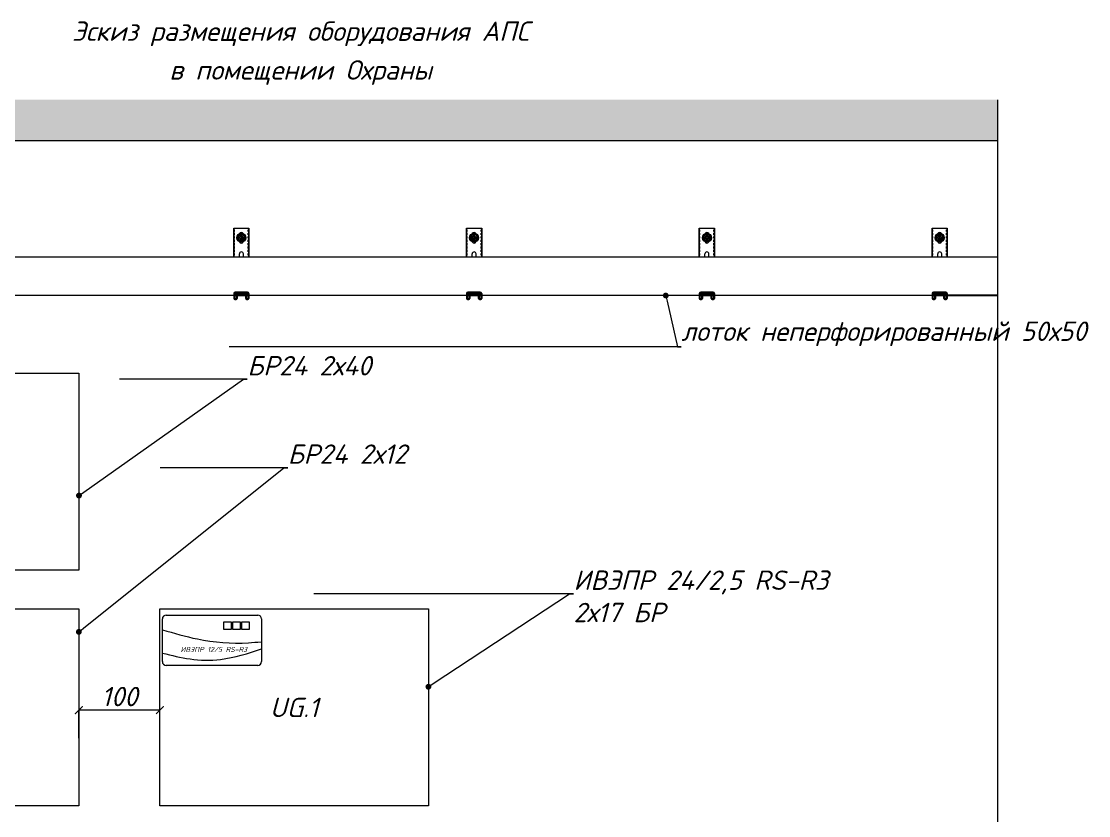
# Model space of a CAD drawing. Header units: millimetres. Extents: x -352922 to 707789, y -273589 to 355472.
# Drawn here: x 495871 to 509627, y -164402 to -154163 of the extents above; entities that cross this region are included whole.
import ezdxf
from ezdxf import colors
from ezdxf.entities.mleader import LeaderData, LeaderLine
from ezdxf.math import Vec2, Vec3

# ---------------------------------------------------------------- set-up
doc = ezdxf.new("R2010")
doc.units = ezdxf.units.MM
doc.header["$LTSCALE"] = 0.5
doc.linetypes.add('CENTER', pattern=[2, 1.25, -0.25, 0.25, -0.25])
doc.linetypes.add('HIDDEN', pattern=[0.375, 0.25, -0.125])
doc.layers.get('0').update_dxf_attribs({"lineweight": 18})
doc.layers.get('Defpoints').update_dxf_attribs({"color": 4, "lineweight": 140})
doc.styles.add('BDG_GOST_Common_R', font='GOST Common.ttf')
doc.styles.add('ISOCPEUR', font='isocpeui.ttf', dxfattribs={"height": 250})
doc.dimstyles.new('BDG_D_1-4', dxfattribs={"dimtxt": 2.5, "dimasz": 2, "dimexe": 1, "dimexo": 0.5, "dimgap": 0.5, "dimtad": 1, "dimdec": 4, "dimlfac": 4, "dimdsep": 46, "dimtxsty": 'BDG_GOST_Common_R', "dimblk": 'ARCHTICK', "dimcen": 0, "dimclrd": 256, "dimclre": 256, "dimclrt": 256, "dimadec": 4, "dimazin": 2, "dimtfac": 1, "dimtdec": 4, "dimtofl": 0, "dimtmove": 1, "dimatfit": 3, "dimfxl": 1, "dimtolj": 1, "dimtzin": 0, "dimlwd": -1, "dimlwe": -1, "dimarcsym": 0})

# ---------------------------------------------------------------- blocks, each defined once
blk = doc.blocks.new('ИВЭПР 12_5 2х40')
at = {"lineweight": 20}
for p, q in [((-169.9, 186.2), (-169.9, 241.1)), ((-164.9, 246.1), (-47, 246.1)), ((-42, 241.1), (-42, 186.2)), ((-47, 181.2), (-164.9, 181.2))]:
    blk.add_line(p, q, dxfattribs=at)
blk.add_lwpolyline([(-173, 254), (173, 254), (173, 0), (-173, 0)], close=True)
for points in [[(-90.8, 237.5), (-81.2, 237.5), (-81.2, 227.7), (-90.8, 227.7)], [(-79, 237.5), (-69.4, 237.5), (-69.4, 227.7), (-79, 227.7)], [(-67.4, 237.5), (-57.8, 237.5), (-57.8, 227.7), (-67.4, 227.7)]]:
    blk.add_lwpolyline(points, close=True, dxfattribs=at)
for centre, start, end in [((-164.9, 241.1), 90, 180), ((-47, 241.1), 0, 90), ((-164.9, 186.2), 180, 270), ((-47, 186.2), 270, 0)]:
    blk.add_arc(centre, 5, start, end, dxfattribs=at)
blk.add_open_spline([(-169.5, 227.2), (-154.7, 222.8), (-118.8, 212.1), (-75.4, 208.7), (-48.1, 211.2), (-42.7, 211.7), (-42.5, 211.8), (-42.2, 211.8), (-42, 211.8)], degree=3, knots=[0, 0, 0, 0, 925.459847, 2247.059206, 2573.193282, 2573.193282, 2573.193282, 2586.350797, 2586.350797, 2586.350797, 2586.350797], dxfattribs=at)
blk.add_spline([(-169.6, 197.1), (-134.2, 189.5), (-94.8, 189), (-42, 202.4)], degree=3, dxfattribs=at)
at = {"lineweight": 20, "insert": (-146.4, 205), "char_height": 6.5, "attachment_point": 1, "style": 'ISOCPEUR'}
blk.add_mtext_dynamic_manual_height_columns('ИВЭПР 12/5 RS-R3', width=225.735, gutter_width=1.25, heights=[0], dxfattribs=at)
blk = doc.blocks.new('_ArchTick')
at = {"color": 0, "linetype": 'ByBlock', "const_width": 0.15}
blk.add_lwpolyline([(-0.5, -0.5), (0.5, 0.5)], dxfattribs=at)
blk = doc.blocks.new('*D1007')
at = {"transparency": 16777216}
for p, q in [((496612, -163404), (496612, -163041)), ((497657, -163042), (496612, -163042)), ((497657, -163399), (497657, -163041))]:
    blk.add_line(p, q, dxfattribs=at)
at = {"layer": 'Defpoints', "color": 0, "transparency": 16777216}
for p in [(496612, -163042), (496612, -163404), (497657, -163400)]:
    blk.add_point(p, dxfattribs=at)
at = {"transparency": 16777216, "xscale": 100, "yscale": 100, "zscale": 100, "rotation": 180}
blk.add_blockref('_ArchTick', (496612, -163042), dxfattribs=at)
at = {"transparency": 16777216, "xscale": 100, "yscale": 100, "zscale": 100}
blk.add_blockref('_ArchTick', (497657, -163042), dxfattribs=at)
at = {"transparency": 16777216, "insert": (497135, -162867), "char_height": 250, "attachment_point": 5, "style": 'ISOCPEUR'}
blk.add_mtext('\\A1;100', dxfattribs=at)
blk = doc.blocks.new('_Dot')
at = {"color": 0, "linetype": 'ByBlock', "lineweight": -2}
blk.add_line((-0.5, 0), (-1, 0), dxfattribs=at)
at = {"color": 0, "linetype": 'ByBlock', "const_width": 0.5}
blk.add_lwpolyline([(-0.25, 0, 1), (0.25, 0, 1)], format="xyb", close=True, dxfattribs=at)

msp = doc.modelspace()

# ---------------------------------------------------------------- hatches: boundary and pattern name
at = {"transparency": 33554687}
h = msp.add_hatch(dxfattribs=at)
h.set_pattern_fill('AR-CONC', color=252, scale=2.017466)
h.set_pattern_definition([(50, (146068.9, -195833.5), (367.55147, -32.15657), [38.43274, -422.7601]), (355, (146068.9, -195833.5), (-71.10242, 385.4508), [30.7462, -338.20926]), (100.45144, (146099.53, -195836.17), (296.44904, 353.2942), [32.6628, -359.2911]), (46.1842, (146068.9, -195731), (546.8929, -84.819), [57.6491, -634.1402]), (96.63556, (146114.5, -195738.1), (478.9549, 499.1739), [48.9942, -538.9371]), (351.18415, (146068.9, -195731), (478.9549, 499.1739), [46.1192, -507.3116]), (21, (146120.14, -195756.63), (305.87696, -206.3166), [38.43274, -422.7601]), (326, (146120.14, -195756.63), (124.68352, 371.59305), [30.7462, -338.2081]), (71.45144, (146145.63, -195773.82), (430.56048, 165.27644), [32.6628, -359.2905]), (37.5, (146068.9, -195833.49), (6.231154, 170.58696), [0, -334.10859, 0, -343.33245, 0, -339.48918]), (7.5, (146068.9, -195833.5), (134.80643, 202.11095), [0, -195.75074, 0, -326.42204, 0, -129.39021]), (327.5, (145954.63, -195833.49), (273.549483, -11.55755), [0, -128.10912, 0, -399.70046, 0, -530.37177]), (317.5, (145903.38, -195833.5), (298.84566, 51.2971), [0, -166.54186, 0, -265.4421, 0, -376.64082])])
h.paths.add_polyline_path([(491079.98219, -155173.17038), (491079.98219, -155697.4835), (508450.27782, -155697.4835), (508450.27782, -155173.17038)])

# ---------------------------------------------------------------- linework, layer by layer
at = {"linetype": 'Continuous', "lineweight": 15, "transparency": 33554687}
for p, q in [((498608.94068, -156827.70098), (498626.44068, -156827.70098)), ((498608.94068, -157082.70098), (498608.94068, -156827.70098)), ((498626.44068, -156827.70098), (498786.44068, -156827.70098)), ((498656.34496, -156952.70098), (498659.31985, -156947.64672)), ((498658.76107, -156952.70098), (498670.68097, -156932.0551)), ((498659.31985, -156947.64672), (498662.30518, -156942.56055)), ((498662.30518, -156942.56055), (498665.29942, -156937.43514)), ((498665.29942, -156937.43514), (498668.30776, -156932.25226)), ((498668.30776, -156932.25226), (498671.30912, -156927.04308)), ((498670.68097, -156932.0551), (498682.60087, -156911.40922)), ((498671.30912, -156927.04308), (498673.84748, -156922.60831)), ((498673.84748, -156922.60831), (498676.37216, -156918.17513)), ((498676.37216, -156918.17513), (498678.88939, -156913.73877)), ((498678.88939, -156913.73877), (498681.39282, -156909.31682)), ((498682.60087, -156911.40922), (498681.39282, -156909.31682)), ((498681.39282, -156909.31682), (498687.25739, -156909.36602)), ((498706.44068, -156911.40922), (498682.60087, -156911.40922)), ((498687.25739, -156909.36602), (498693.1548, -156909.4083)), ((498693.1548, -156909.4083), (498699.09066, -156909.43868)), ((498699.09066, -156909.43868), (498705.08334, -156909.45255)), ((498705.08334, -156909.45255), (498711.09529, -156909.44721)), ((498730.28049, -156911.40922), (498706.44068, -156911.40922)), ((498729.91779, -156944.78716), (498710.94446, -156928.33873)), ((498711.09529, -156909.44721), (498716.2051, -156909.42811)), ((498716.2051, -156909.42811), (498721.30669, -156909.39795)), ((498721.30669, -156909.39795), (498726.4073, -156909.35976)), ((498726.4073, -156909.35976), (498731.48854, -156909.31682)), ((498730.28049, -156911.40922), (498731.48854, -156909.31682)), ((498730.28049, -156911.40922), (498742.20039, -156932.0551)), ((498731.48854, -156909.31682), (498734.37822, -156914.42028)), ((498734.37822, -156914.42028), (498737.29031, -156919.54873)), ((498737.29031, -156919.54873), (498740.23192, -156924.70453)), ((498740.23192, -156924.70453), (498743.21626, -156929.90127)), ((498742.20039, -156932.0551), (498754.1203, -156952.70098)), ((498743.21626, -156929.90127), (498746.22685, -156935.10511)), ((498746.22685, -156935.10511), (498748.7983, -156939.52078)), ((498748.7983, -156939.52078), (498751.37521, -156943.92381)), ((498751.37521, -156943.92381), (498753.9586, -156948.32197)), ((498753.9586, -156948.32197), (498756.5364, -156952.70098)), ((498786.44068, -156827.70098), (498803.94068, -156827.70098)), ((498803.94068, -156827.70098), (498803.94068, -157082.70098)), ((501608.94068, -156827.70098), (501626.44068, -156827.70098)), ((501608.94068, -157082.70098), (501608.94068, -156827.70098)), ((501626.44068, -156827.70098), (501786.44068, -156827.70098)), ((501656.34496, -156952.70098), (501659.31985, -156947.64672)), ((501658.76107, -156952.70098), (501670.68097, -156932.0551)), ((501659.31985, -156947.64672), (501662.30518, -156942.56055)), ((501662.30518, -156942.56055), (501665.29942, -156937.43514)), ((501665.29942, -156937.43514), (501668.30776, -156932.25226)), ((501668.30776, -156932.25226), (501671.30912, -156927.04308)), ((501670.68097, -156932.0551), (501682.60087, -156911.40922)), ((501671.30912, -156927.04308), (501673.84748, -156922.60831)), ((501673.84748, -156922.60831), (501676.37216, -156918.17513)), ((501676.37216, -156918.17513), (501678.88939, -156913.73877)), ((501678.88939, -156913.73877), (501681.39282, -156909.31682)), ((501682.60087, -156911.40922), (501681.39282, -156909.31682)), ((501681.39282, -156909.31682), (501687.25739, -156909.36602)), ((501706.44068, -156911.40922), (501682.60087, -156911.40922)), ((501687.25739, -156909.36602), (501693.1548, -156909.4083)), ((501693.1548, -156909.4083), (501699.09066, -156909.43868)), ((501699.09066, -156909.43868), (501705.08334, -156909.45255)), ((501705.08334, -156909.45255), (501711.09529, -156909.44721)), ((501730.28049, -156911.40922), (501706.44068, -156911.40922)), ((501729.91779, -156944.78716), (501710.94446, -156928.33873)), ((501711.09529, -156909.44721), (501716.2051, -156909.42811)), ((501716.2051, -156909.42811), (501721.30669, -156909.39795)), ((501721.30669, -156909.39795), (501726.4073, -156909.35976)), ((501726.4073, -156909.35976), (501731.48854, -156909.31682)), ((501730.28049, -156911.40922), (501731.48854, -156909.31682)), ((501730.28049, -156911.40922), (501742.20039, -156932.0551)), ((501731.48854, -156909.31682), (501734.37822, -156914.42028)), ((501734.37822, -156914.42028), (501737.29031, -156919.54873)), ((501737.29031, -156919.54873), (501740.23192, -156924.70453)), ((501740.23192, -156924.70453), (501743.21626, -156929.90127)), ((501742.20039, -156932.0551), (501754.1203, -156952.70098)), ((501743.21626, -156929.90127), (501746.22685, -156935.10511)), ((501746.22685, -156935.10511), (501748.7983, -156939.52078)), ((501748.7983, -156939.52078), (501751.37521, -156943.92381)), ((501751.37521, -156943.92381), (501753.9586, -156948.32197)), ((501753.9586, -156948.32197), (501756.5364, -156952.70098)), ((501786.44068, -156827.70098), (501803.94068, -156827.70098)), ((501803.94068, -156827.70098), (501803.94068, -157082.70098)), ((504608.94068, -156827.70098), (504626.44068, -156827.70098)), ((504608.94068, -157082.70098), (504608.94068, -156827.70098)), ((504626.44068, -156827.70098), (504786.44068, -156827.70098)), ((504656.34496, -156952.70098), (504659.31985, -156947.64672)), ((504658.76107, -156952.70098), (504670.68097, -156932.0551)), ((504659.31985, -156947.64672), (504662.30518, -156942.56055)), ((504662.30518, -156942.56055), (504665.29942, -156937.43514)), ((504665.29942, -156937.43514), (504668.30776, -156932.25226)), ((504668.30776, -156932.25226), (504671.30912, -156927.04308)), ((504670.68097, -156932.0551), (504682.60087, -156911.40922)), ((504671.30912, -156927.04308), (504673.84748, -156922.60831)), ((504673.84748, -156922.60831), (504676.37216, -156918.17513)), ((504676.37216, -156918.17513), (504678.88939, -156913.73877)), ((504678.88939, -156913.73877), (504681.39282, -156909.31682)), ((504682.60087, -156911.40922), (504681.39282, -156909.31682)), ((504681.39282, -156909.31682), (504687.25739, -156909.36602)), ((504706.44068, -156911.40922), (504682.60087, -156911.40922)), ((504687.25739, -156909.36602), (504693.1548, -156909.4083)), ((504693.1548, -156909.4083), (504699.09066, -156909.43868)), ((504699.09066, -156909.43868), (504705.08334, -156909.45255)), ((504705.08334, -156909.45255), (504711.09529, -156909.44721)), ((504730.28049, -156911.40922), (504706.44068, -156911.40922)), ((504729.91779, -156944.78716), (504710.94446, -156928.33873)), ((504711.09529, -156909.44721), (504716.2051, -156909.42811)), ((504716.2051, -156909.42811), (504721.30669, -156909.39795)), ((504721.30669, -156909.39795), (504726.4073, -156909.35976)), ((504726.4073, -156909.35976), (504731.48854, -156909.31682)), ((504730.28049, -156911.40922), (504731.48854, -156909.31682)), ((504730.28049, -156911.40922), (504742.20039, -156932.0551)), ((504731.48854, -156909.31682), (504734.37822, -156914.42028)), ((504734.37822, -156914.42028), (504737.29031, -156919.54873)), ((504737.29031, -156919.54873), (504740.23192, -156924.70453)), ((504740.23192, -156924.70453), (504743.21626, -156929.90127)), ((504742.20039, -156932.0551), (504754.1203, -156952.70098)), ((504743.21626, -156929.90127), (504746.22685, -156935.10511)), ((504746.22685, -156935.10511), (504748.7983, -156939.52078)), ((504748.7983, -156939.52078), (504751.37521, -156943.92381)), ((504751.37521, -156943.92381), (504753.9586, -156948.32197)), ((504753.9586, -156948.32197), (504756.5364, -156952.70098)), ((504786.44068, -156827.70098), (504803.94068, -156827.70098)), ((504803.94068, -156827.70098), (504803.94068, -157082.70098)), ((507608.94068, -156827.70098), (507626.44068, -156827.70098)), ((507608.94068, -157082.70098), (507608.94068, -156827.70098)), ((507626.44068, -156827.70098), (507786.44068, -156827.70098)), ((507656.34496, -156952.70098), (507659.31985, -156947.64672)), ((507658.76107, -156952.70098), (507670.68097, -156932.0551)), ((507659.31985, -156947.64672), (507662.30518, -156942.56055)), ((507662.30518, -156942.56055), (507665.29942, -156937.43514)), ((507665.29942, -156937.43514), (507668.30776, -156932.25226)), ((507668.30776, -156932.25226), (507671.30912, -156927.04308)), ((507670.68097, -156932.0551), (507682.60087, -156911.40922)), ((507671.30912, -156927.04308), (507673.84748, -156922.60831)), ((507673.84748, -156922.60831), (507676.37216, -156918.17513)), ((507676.37216, -156918.17513), (507678.88939, -156913.73877)), ((507678.88939, -156913.73877), (507681.39282, -156909.31682)), ((507682.60087, -156911.40922), (507681.39282, -156909.31682)), ((507681.39282, -156909.31682), (507687.25739, -156909.36602)), ((507706.44068, -156911.40922), (507682.60087, -156911.40922)), ((507687.25739, -156909.36602), (507693.1548, -156909.4083)), ((507693.1548, -156909.4083), (507699.09066, -156909.43868)), ((507699.09066, -156909.43868), (507705.08334, -156909.45255)), ((507705.08334, -156909.45255), (507711.09529, -156909.44721)), ((507730.28049, -156911.40922), (507706.44068, -156911.40922)), ((507729.91779, -156944.78716), (507710.94446, -156928.33873)), ((507711.09529, -156909.44721), (507716.2051, -156909.42811)), ((507716.2051, -156909.42811), (507721.30669, -156909.39795)), ((507721.30669, -156909.39795), (507726.4073, -156909.35976)), ((507726.4073, -156909.35976), (507731.48854, -156909.31682)), ((507730.28049, -156911.40922), (507731.48854, -156909.31682)), ((507730.28049, -156911.40922), (507742.20039, -156932.0551)), ((507731.48854, -156909.31682), (507734.37822, -156914.42028)), ((507734.37822, -156914.42028), (507737.29031, -156919.54873)), ((507737.29031, -156919.54873), (507740.23192, -156924.70453)), ((507740.23192, -156924.70453), (507743.21626, -156929.90127)), ((507742.20039, -156932.0551), (507754.1203, -156952.70098)), ((507743.21626, -156929.90127), (507746.22685, -156935.10511)), ((507746.22685, -156935.10511), (507748.7983, -156939.52078)), ((507748.7983, -156939.52078), (507751.37521, -156943.92381)), ((507751.37521, -156943.92381), (507753.9586, -156948.32197)), ((507753.9586, -156948.32197), (507756.5364, -156952.70098)), ((507786.44068, -156827.70098), (507803.94068, -156827.70098)), ((507803.94068, -156827.70098), (507803.94068, -157082.70098)), ((498608.94068, -157197.4835), (498608.94068, -157082.70098)), ((498656.34496, -156952.70098), (498658.76107, -156952.70098)), ((498658.92277, -156957.08), (498656.34496, -156952.70098)), ((498670.68097, -156973.34686), (498658.76107, -156952.70098)), ((498661.50615, -156961.47816), (498658.92277, -156957.08)), ((498664.08306, -156965.88118), (498661.50615, -156961.47816)), ((498666.65451, -156970.29686), (498664.08306, -156965.88118)), ((498669.66511, -156975.5007), (498666.65451, -156970.29686)), ((498672.64944, -156980.69744), (498669.66511, -156975.5007)), ((498682.60087, -156993.99274), (498670.68097, -156973.34686)), ((498675.59106, -156985.85323), (498672.64944, -156980.69744)), ((498678.50315, -156990.98169), (498675.59106, -156985.85323)), ((498681.39282, -156996.08515), (498678.50315, -156990.98169)), ((498681.39282, -156996.08515), (498682.60087, -156993.99274)), ((498686.47406, -156996.04221), (498681.39282, -156996.08515)), ((498706.44068, -156993.99274), (498682.60087, -156993.99274)), ((498691.57468, -156996.00402), (498686.47406, -156996.04221)), ((498696.67626, -156995.97386), (498691.57468, -156996.00402)), ((498701.78607, -156995.95476), (498696.67626, -156995.97386)), ((498707.79802, -156995.94942), (498701.78607, -156995.95476)), ((498730.28049, -156993.99274), (498706.44068, -156993.99274)), ((498713.7907, -156995.96329), (498707.79802, -156995.94942)), ((498719.72656, -156995.99367), (498713.7907, -156995.96329)), ((498725.62398, -156996.03595), (498719.72656, -156995.99367)), ((498731.48854, -156996.08515), (498725.62398, -156996.03595)), ((498742.20039, -156973.34686), (498730.28049, -156993.99274)), ((498731.48854, -156996.08515), (498730.28049, -156993.99274)), ((498733.99197, -156991.6632), (498731.48854, -156996.08515)), ((498736.5092, -156987.22684), (498733.99197, -156991.6632)), ((498739.03388, -156982.79366), (498736.5092, -156987.22684)), ((498741.57224, -156978.35888), (498739.03388, -156982.79366)), ((498744.5736, -156973.14971), (498741.57224, -156978.35888)), ((498754.1203, -156952.70098), (498742.20039, -156973.34686)), ((498747.58195, -156967.96683), (498744.5736, -156973.14971)), ((498750.57618, -156962.84142), (498747.58195, -156967.96683)), ((498753.56151, -156957.75524), (498750.57618, -156962.84142)), ((498756.5364, -156952.70098), (498753.56151, -156957.75524)), ((498754.1203, -156952.70098), (498756.5364, -156952.70098)), ((498803.94068, -157082.70098), (498803.94068, -157197.4835)), ((501608.94068, -157197.4835), (501608.94068, -157082.70098)), ((501656.34496, -156952.70098), (501658.76107, -156952.70098)), ((501658.92277, -156957.08), (501656.34496, -156952.70098)), ((501670.68097, -156973.34686), (501658.76107, -156952.70098)), ((501661.50615, -156961.47816), (501658.92277, -156957.08)), ((501664.08306, -156965.88118), (501661.50615, -156961.47816)), ((501666.65451, -156970.29686), (501664.08306, -156965.88118)), ((501669.66511, -156975.5007), (501666.65451, -156970.29686)), ((501672.64944, -156980.69744), (501669.66511, -156975.5007)), ((501682.60087, -156993.99274), (501670.68097, -156973.34686)), ((501675.59106, -156985.85323), (501672.64944, -156980.69744)), ((501678.50315, -156990.98169), (501675.59106, -156985.85323)), ((501681.39282, -156996.08515), (501678.50315, -156990.98169)), ((501681.39282, -156996.08515), (501682.60087, -156993.99274)), ((501686.47406, -156996.04221), (501681.39282, -156996.08515)), ((501706.44068, -156993.99274), (501682.60087, -156993.99274)), ((501691.57468, -156996.00402), (501686.47406, -156996.04221)), ((501696.67626, -156995.97386), (501691.57468, -156996.00402)), ((501701.78607, -156995.95476), (501696.67626, -156995.97386)), ((501707.79802, -156995.94942), (501701.78607, -156995.95476)), ((501730.28049, -156993.99274), (501706.44068, -156993.99274)), ((501713.7907, -156995.96329), (501707.79802, -156995.94942)), ((501719.72656, -156995.99367), (501713.7907, -156995.96329)), ((501725.62398, -156996.03595), (501719.72656, -156995.99367)), ((501731.48854, -156996.08515), (501725.62398, -156996.03595)), ((501742.20039, -156973.34686), (501730.28049, -156993.99274)), ((501731.48854, -156996.08515), (501730.28049, -156993.99274)), ((501733.99197, -156991.6632), (501731.48854, -156996.08515)), ((501736.5092, -156987.22684), (501733.99197, -156991.6632)), ((501739.03388, -156982.79366), (501736.5092, -156987.22684)), ((501741.57224, -156978.35888), (501739.03388, -156982.79366)), ((501744.5736, -156973.14971), (501741.57224, -156978.35888)), ((501754.1203, -156952.70098), (501742.20039, -156973.34686)), ((501747.58195, -156967.96683), (501744.5736, -156973.14971)), ((501750.57618, -156962.84142), (501747.58195, -156967.96683)), ((501753.56151, -156957.75524), (501750.57618, -156962.84142)), ((501756.5364, -156952.70098), (501753.56151, -156957.75524)), ((501754.1203, -156952.70098), (501756.5364, -156952.70098)), ((501803.94068, -157082.70098), (501803.94068, -157197.4835)), ((504608.94068, -157197.4835), (504608.94068, -157082.70098)), ((504656.34496, -156952.70098), (504658.76107, -156952.70098)), ((504658.92277, -156957.08), (504656.34496, -156952.70098)), ((504670.68097, -156973.34686), (504658.76107, -156952.70098)), ((504661.50615, -156961.47816), (504658.92277, -156957.08)), ((504664.08306, -156965.88118), (504661.50615, -156961.47816)), ((504666.65451, -156970.29686), (504664.08306, -156965.88118)), ((504669.66511, -156975.5007), (504666.65451, -156970.29686)), ((504672.64944, -156980.69744), (504669.66511, -156975.5007)), ((504682.60087, -156993.99274), (504670.68097, -156973.34686)), ((504675.59106, -156985.85323), (504672.64944, -156980.69744)), ((504678.50315, -156990.98169), (504675.59106, -156985.85323)), ((504681.39282, -156996.08515), (504678.50315, -156990.98169)), ((504681.39282, -156996.08515), (504682.60087, -156993.99274)), ((504686.47406, -156996.04221), (504681.39282, -156996.08515)), ((504706.44068, -156993.99274), (504682.60087, -156993.99274)), ((504691.57468, -156996.00402), (504686.47406, -156996.04221)), ((504696.67626, -156995.97386), (504691.57468, -156996.00402)), ((504701.78607, -156995.95476), (504696.67626, -156995.97386)), ((504707.79802, -156995.94942), (504701.78607, -156995.95476)), ((504730.28049, -156993.99274), (504706.44068, -156993.99274)), ((504713.7907, -156995.96329), (504707.79802, -156995.94942)), ((504719.72656, -156995.99367), (504713.7907, -156995.96329)), ((504725.62398, -156996.03595), (504719.72656, -156995.99367)), ((504731.48854, -156996.08515), (504725.62398, -156996.03595)), ((504742.20039, -156973.34686), (504730.28049, -156993.99274)), ((504731.48854, -156996.08515), (504730.28049, -156993.99274)), ((504733.99197, -156991.6632), (504731.48854, -156996.08515)), ((504736.5092, -156987.22684), (504733.99197, -156991.6632)), ((504739.03388, -156982.79366), (504736.5092, -156987.22684)), ((504741.57224, -156978.35888), (504739.03388, -156982.79366)), ((504744.5736, -156973.14971), (504741.57224, -156978.35888)), ((504754.1203, -156952.70098), (504742.20039, -156973.34686)), ((504747.58195, -156967.96683), (504744.5736, -156973.14971)), ((504750.57618, -156962.84142), (504747.58195, -156967.96683)), ((504753.56151, -156957.75524), (504750.57618, -156962.84142)), ((504756.5364, -156952.70098), (504753.56151, -156957.75524)), ((504754.1203, -156952.70098), (504756.5364, -156952.70098)), ((504803.94068, -157082.70098), (504803.94068, -157197.4835)), ((507608.94068, -157197.4835), (507608.94068, -157082.70098)), ((507656.34496, -156952.70098), (507658.76107, -156952.70098)), ((507658.92277, -156957.08), (507656.34496, -156952.70098)), ((507670.68097, -156973.34686), (507658.76107, -156952.70098)), ((507661.50615, -156961.47816), (507658.92277, -156957.08)), ((507664.08306, -156965.88118), (507661.50615, -156961.47816)), ((507666.65451, -156970.29686), (507664.08306, -156965.88118)), ((507669.66511, -156975.5007), (507666.65451, -156970.29686)), ((507672.64944, -156980.69744), (507669.66511, -156975.5007)), ((507682.60087, -156993.99274), (507670.68097, -156973.34686)), ((507675.59106, -156985.85323), (507672.64944, -156980.69744)), ((507678.50315, -156990.98169), (507675.59106, -156985.85323)), ((507681.39282, -156996.08515), (507678.50315, -156990.98169)), ((507681.39282, -156996.08515), (507682.60087, -156993.99274)), ((507686.47406, -156996.04221), (507681.39282, -156996.08515)), ((507706.44068, -156993.99274), (507682.60087, -156993.99274)), ((507691.57468, -156996.00402), (507686.47406, -156996.04221)), ((507696.67626, -156995.97386), (507691.57468, -156996.00402)), ((507701.78607, -156995.95476), (507696.67626, -156995.97386)), ((507707.79802, -156995.94942), (507701.78607, -156995.95476)), ((507730.28049, -156993.99274), (507706.44068, -156993.99274)), ((507713.7907, -156995.96329), (507707.79802, -156995.94942)), ((507719.72656, -156995.99367), (507713.7907, -156995.96329)), ((507725.62398, -156996.03595), (507719.72656, -156995.99367)), ((507731.48854, -156996.08515), (507725.62398, -156996.03595)), ((507742.20039, -156973.34686), (507730.28049, -156993.99274)), ((507731.48854, -156996.08515), (507730.28049, -156993.99274)), ((507733.99197, -156991.6632), (507731.48854, -156996.08515)), ((507736.5092, -156987.22684), (507733.99197, -156991.6632)), ((507739.03388, -156982.79366), (507736.5092, -156987.22684)), ((507741.57224, -156978.35888), (507739.03388, -156982.79366)), ((507744.5736, -156973.14971), (507741.57224, -156978.35888)), ((507754.1203, -156952.70098), (507742.20039, -156973.34686)), ((507747.58195, -156967.96683), (507744.5736, -156973.14971)), ((507750.57618, -156962.84142), (507747.58195, -156967.96683)), ((507753.56151, -156957.75524), (507750.57618, -156962.84142)), ((507756.5364, -156952.70098), (507753.56151, -156957.75524)), ((507754.1203, -156952.70098), (507756.5364, -156952.70098)), ((507803.94068, -157082.70098), (507803.94068, -157197.4835)), ((498608.94068, -157670.20098), (498608.94068, -157734.9835)), ((498616.44068, -157667.70098), (498616.44068, -157734.9835)), ((498638.19068, -157739.9835), (498621.44068, -157739.9835)), ((498621.44068, -157747.4835), (498638.19068, -157747.4835)), ((498623.94068, -157660.20098), (498788.94068, -157660.20098)), ((498643.19068, -157660.20098), (498643.19068, -157697.4835)), ((498643.19068, -157734.9835), (498643.19068, -157697.4835)), ((498650.69068, -157660.20098), (498650.69068, -157697.4835)), ((498650.69068, -157697.4835), (498650.69068, -157734.9835)), ((498762.19068, -157660.20098), (498762.19068, -157697.4835)), ((498762.19068, -157734.9835), (498762.19068, -157697.4835)), ((498769.69068, -157660.20098), (498769.69068, -157697.4835)), ((498769.69068, -157697.4835), (498769.69068, -157734.9835)), ((498791.44068, -157739.9835), (498774.69068, -157739.9835)), ((498774.69068, -157747.4835), (498791.44068, -157747.4835)), ((498796.44068, -157734.9835), (498796.44068, -157667.70098)), ((498803.94068, -157670.20098), (498803.94068, -157734.9835)), ((501608.94068, -157670.20098), (501608.94068, -157734.9835)), ((501616.44068, -157667.70098), (501616.44068, -157734.9835)), ((501638.19068, -157739.9835), (501621.44068, -157739.9835)), ((501621.44068, -157747.4835), (501638.19068, -157747.4835)), ((501623.94068, -157660.20098), (501788.94068, -157660.20098)), ((501643.19068, -157660.20098), (501643.19068, -157697.4835)), ((501643.19068, -157734.9835), (501643.19068, -157697.4835)), ((501650.69068, -157660.20098), (501650.69068, -157697.4835)), ((501650.69068, -157697.4835), (501650.69068, -157734.9835)), ((501762.19068, -157660.20098), (501762.19068, -157697.4835)), ((501762.19068, -157734.9835), (501762.19068, -157697.4835)), ((501769.69068, -157660.20098), (501769.69068, -157697.4835)), ((501769.69068, -157697.4835), (501769.69068, -157734.9835)), ((501791.44068, -157739.9835), (501774.69068, -157739.9835)), ((501774.69068, -157747.4835), (501791.44068, -157747.4835)), ((501796.44068, -157734.9835), (501796.44068, -157667.70098)), ((501803.94068, -157670.20098), (501803.94068, -157734.9835)), ((504608.94068, -157670.20098), (504608.94068, -157734.9835)), ((504616.44068, -157667.70098), (504616.44068, -157734.9835)), ((504638.19068, -157739.9835), (504621.44068, -157739.9835)), ((504621.44068, -157747.4835), (504638.19068, -157747.4835)), ((504623.94068, -157660.20098), (504788.94068, -157660.20098)), ((504643.19068, -157660.20098), (504643.19068, -157697.4835)), ((504643.19068, -157734.9835), (504643.19068, -157697.4835)), ((504650.69068, -157660.20098), (504650.69068, -157697.4835)), ((504650.69068, -157697.4835), (504650.69068, -157734.9835)), ((504762.19068, -157660.20098), (504762.19068, -157697.4835)), ((504762.19068, -157734.9835), (504762.19068, -157697.4835)), ((504769.69068, -157660.20098), (504769.69068, -157697.4835)), ((504769.69068, -157697.4835), (504769.69068, -157734.9835)), ((504791.44068, -157739.9835), (504774.69068, -157739.9835)), ((504774.69068, -157747.4835), (504791.44068, -157747.4835)), ((504796.44068, -157734.9835), (504796.44068, -157667.70098)), ((504803.94068, -157670.20098), (504803.94068, -157734.9835)), ((507608.94068, -157670.20098), (507608.94068, -157734.9835)), ((507616.44068, -157667.70098), (507616.44068, -157734.9835)), ((507638.19068, -157739.9835), (507621.44068, -157739.9835)), ((507621.44068, -157747.4835), (507638.19068, -157747.4835)), ((507623.94068, -157660.20098), (507788.94068, -157660.20098)), ((507643.19068, -157660.20098), (507643.19068, -157697.4835)), ((507643.19068, -157734.9835), (507643.19068, -157697.4835)), ((507650.69068, -157660.20098), (507650.69068, -157697.4835)), ((507650.69068, -157697.4835), (507650.69068, -157734.9835)), ((507762.19068, -157660.20098), (507762.19068, -157697.4835)), ((507762.19068, -157734.9835), (507762.19068, -157697.4835)), ((507769.69068, -157660.20098), (507769.69068, -157697.4835)), ((507769.69068, -157697.4835), (507769.69068, -157734.9835)), ((507791.44068, -157739.9835), (507774.69068, -157739.9835)), ((507774.69068, -157747.4835), (507791.44068, -157747.4835)), ((507796.44068, -157734.9835), (507796.44068, -157667.70098)), ((507803.94068, -157670.20098), (507803.94068, -157734.9835))]:
    msp.add_line(p, q, dxfattribs=at)
at = {"linetype": 'HIDDEN', "transparency": 33554687}
for p, q in [((498616.44068, -157197.4835), (498616.44068, -156827.70098)), ((498796.44068, -157197.4835), (498796.44068, -156827.70098)), ((501616.44068, -157197.4835), (501616.44068, -156827.70098)), ((501796.44068, -157197.4835), (501796.44068, -156827.70098)), ((504616.44068, -157197.4835), (504616.44068, -156827.70098)), ((504796.44068, -157197.4835), (504796.44068, -156827.70098)), ((507616.44068, -157197.4835), (507616.44068, -156827.70098)), ((507796.44068, -157197.4835), (507796.44068, -156827.70098))]:
    msp.add_line(p, q, dxfattribs=at)
at = {"linetype": 'CENTER', "ltscale": 0.3, "transparency": 33554687}
for p, q in [((498706.44068, -156894.06669), (498706.44068, -157011.33528)), ((501706.44068, -156894.06669), (501706.44068, -157011.33528)), ((504706.44068, -156894.06669), (504706.44068, -157011.33528)), ((507706.44068, -156894.06669), (507706.44068, -157011.33528)), ((498647.80638, -156952.70098), (498765.07498, -156952.70098)), ((501647.80638, -156952.70098), (501765.07498, -156952.70098)), ((504647.80638, -156952.70098), (504765.07498, -156952.70098)), ((507647.80638, -156952.70098), (507765.07498, -156952.70098))]:
    msp.add_line(p, q, dxfattribs=at)
at = {"linetype": 'Continuous', "transparency": 33554687}
for p, q in [((498680.77666, -157197.4835), (498680.77666, -157160.99906)), ((498732.54024, -157197.4835), (498732.54024, -157160.99906)), ((501680.77666, -157197.4835), (501680.77666, -157160.99906)), ((501732.54024, -157197.4835), (501732.54024, -157160.99906)), ((504680.77666, -157197.4835), (504680.77666, -157160.99906)), ((504732.54024, -157197.4835), (504732.54024, -157160.99906)), ((507680.77666, -157197.4835), (507680.77666, -157160.99906)), ((507732.54024, -157197.4835), (507732.54024, -157160.99906))]:
    msp.add_line(p, q, dxfattribs=at)
at = {"linetype": 'ByBlock', "lineweight": -2, "transparency": 33554687}
for p, q in [((498616.44068, -157672.4835), (498643.19068, -157672.4835)), ((498643.19068, -157697.4835), (498616.44068, -157697.4835)), ((498643.19068, -157697.4835), (498616.44068, -157697.4835)), ((498650.69068, -157672.4835), (498762.19068, -157672.4835)), ((498762.19068, -157697.4835), (498650.69068, -157697.4835)), ((498762.19068, -157697.4835), (498650.69068, -157697.4835)), ((498769.69068, -157672.4835), (498796.44068, -157672.4835)), ((498796.44068, -157697.4835), (498769.69068, -157697.4835)), ((498796.44068, -157697.4835), (498769.69068, -157697.4835)), ((501616.44068, -157672.4835), (501643.19068, -157672.4835)), ((501643.19068, -157697.4835), (501616.44068, -157697.4835)), ((501643.19068, -157697.4835), (501616.44068, -157697.4835)), ((501650.69068, -157672.4835), (501762.19068, -157672.4835)), ((501762.19068, -157697.4835), (501650.69068, -157697.4835)), ((501762.19068, -157697.4835), (501650.69068, -157697.4835)), ((501769.69068, -157672.4835), (501796.44068, -157672.4835)), ((501796.44068, -157697.4835), (501769.69068, -157697.4835)), ((501796.44068, -157697.4835), (501769.69068, -157697.4835)), ((504616.44068, -157672.4835), (504643.19068, -157672.4835)), ((504643.19068, -157697.4835), (504616.44068, -157697.4835)), ((504643.19068, -157697.4835), (504616.44068, -157697.4835)), ((504650.69068, -157672.4835), (504762.19068, -157672.4835)), ((504762.19068, -157697.4835), (504650.69068, -157697.4835)), ((504762.19068, -157697.4835), (504650.69068, -157697.4835)), ((504769.69068, -157672.4835), (504796.44068, -157672.4835)), ((504796.44068, -157697.4835), (504769.69068, -157697.4835)), ((504796.44068, -157697.4835), (504769.69068, -157697.4835)), ((507616.44068, -157672.4835), (507643.19068, -157672.4835)), ((507643.19068, -157697.4835), (507616.44068, -157697.4835)), ((507643.19068, -157697.4835), (507616.44068, -157697.4835)), ((507650.69068, -157672.4835), (507762.19068, -157672.4835)), ((507762.19068, -157697.4835), (507650.69068, -157697.4835)), ((507762.19068, -157697.4835), (507650.69068, -157697.4835)), ((507769.69068, -157672.4835), (507796.44068, -157672.4835)), ((507796.44068, -157697.4835), (507769.69068, -157697.4835)), ((507796.44068, -157697.4835), (507769.69068, -157697.4835)), ((508450.27782, -157697.4835), (507803.94068, -157697.4835))]:
    msp.add_line(p, q, dxfattribs=at)
at = {"linetype": 'Continuous', "lineweight": 15, "ltscale": 0.5, "transparency": 33554687}
for p, q in [((498786.44068, -157652.70098), (498626.44068, -157652.70098)), ((501786.44068, -157652.70098), (501626.44068, -157652.70098)), ((504786.44068, -157652.70098), (504626.44068, -157652.70098)), ((507786.44068, -157652.70098), (507626.44068, -157652.70098))]:
    msp.add_line(p, q, dxfattribs=at)
at = {"color": 252, "transparency": 33554687}
for points in [[(508450.27782, -155173.17038), (508450.27782, -166952.51172), (508662.11132, -167030.12966), (508245.59047, -167030.12966), (508450.27782, -167104.91856), (508450.27782, -179226.79427)], [(491079.98219, -155697.4835), (508450.27782, -155697.4835)]]:
    msp.add_lwpolyline(points, dxfattribs=at)
at = {"transparency": 33554687}
msp.add_lwpolyline([(492026.99337, -157197.4835), (508450.27782, -157197.4835), (508450.27782, -157697.4835), (492026.99337, -157697.4835)], close=True, dxfattribs=at)
at = {"linetype": 'Continuous', "lineweight": 15, "transparency": 33554687}
for centre, radius in [((498706.44068, -156952.70098), 58.6343), ((498706.44068, -156952.70098), 55.55277), ((498706.44068, -156952.70098), 20.64588), ((501706.44068, -156952.70098), 58.6343), ((501706.44068, -156952.70098), 55.55277), ((501706.44068, -156952.70098), 20.64588), ((504706.44068, -156952.70098), 58.6343), ((504706.44068, -156952.70098), 55.55277), ((504706.44068, -156952.70098), 20.64588), ((507706.44068, -156952.70098), 58.6343), ((507706.44068, -156952.70098), 55.55277), ((507706.44068, -156952.70098), 20.64588)]:
    msp.add_circle(centre, radius, dxfattribs=at)
for centre, radius, start, end in [((498706.44068, -156952.70098), 41.29176, 150, 210), ((498706.44068, -156952.70098), 41.29176, 90, 150), ((498706.44068, -156952.70098), 24.77506, 79.526149736, 18.628273417), ((498706.44068, -156911.45098), 26.25, 28.922590475, 151.077409525), ((498706.44068, -156952.70098), 41.29176, 30, 90), ((498706.44068, -156952.70098), 41.29176, 330, 30), ((501706.44068, -156952.70098), 41.29176, 150, 210), ((501706.44068, -156952.70098), 41.29176, 90, 150), ((501706.44068, -156952.70098), 24.77506, 79.526149736, 18.628273417), ((501706.44068, -156911.45098), 26.25, 28.922590475, 151.077409525), ((501706.44068, -156952.70098), 41.29176, 30, 90), ((501706.44068, -156952.70098), 41.29176, 330, 30), ((504706.44068, -156952.70098), 41.29176, 150, 210), ((504706.44068, -156952.70098), 41.29176, 90, 150), ((504706.44068, -156952.70098), 24.77506, 79.526149736, 18.628273417), ((504706.44068, -156911.45098), 26.25, 28.922590475, 151.077409525), ((504706.44068, -156952.70098), 41.29176, 30, 90), ((504706.44068, -156952.70098), 41.29176, 330, 30), ((507706.44068, -156952.70098), 41.29176, 150, 210), ((507706.44068, -156952.70098), 41.29176, 90, 150), ((507706.44068, -156952.70098), 24.77506, 79.526149736, 18.628273417), ((507706.44068, -156911.45098), 26.25, 28.922590475, 151.077409525), ((507706.44068, -156952.70098), 41.29176, 30, 90), ((507706.44068, -156952.70098), 41.29176, 330, 30), ((498706.44068, -156952.70098), 41.29176, 210, 270), ((498706.44068, -156993.95098), 26.25, 208.922590475, 331.077409525), ((498706.44068, -156952.70098), 41.29176, 270, 330), ((501706.44068, -156952.70098), 41.29176, 210, 270), ((501706.44068, -156993.95098), 26.25, 208.922590475, 331.077409525), ((501706.44068, -156952.70098), 41.29176, 270, 330), ((504706.44068, -156952.70098), 41.29176, 210, 270), ((504706.44068, -156993.95098), 26.25, 208.922590475, 331.077409525), ((504706.44068, -156952.70098), 41.29176, 270, 330), ((507706.44068, -156952.70098), 41.29176, 210, 270), ((507706.44068, -156993.95098), 26.25, 208.922590475, 331.077409525), ((507706.44068, -156952.70098), 41.29176, 270, 330), ((498706.65845, -157160.99906), 25.88179, 0, 180), ((501706.65845, -157160.99906), 25.88179, 0, 180), ((504706.65845, -157160.99906), 25.88179, 0, 180), ((507706.65845, -157160.99906), 25.88179, 0, 180), ((498626.44068, -157670.20098), 17.5, 90, 180), ((498621.44068, -157734.9835), 12.5, 180, 270), ((498623.94068, -157667.70098), 7.5, 90, 180), ((498621.44068, -157734.9835), 5, 180, 270), ((498638.19068, -157734.9835), 5, 270, 0), ((498638.19068, -157734.9835), 12.5, 270, 0), ((498774.69068, -157734.9835), 12.5, 180, 270), ((498774.69068, -157734.9835), 5, 180, 270), ((498786.44068, -157670.20098), 17.5, 0, 90), ((498788.94068, -157667.70098), 7.5, 0, 90), ((498791.44068, -157734.9835), 5, 270, 0), ((498791.44068, -157734.9835), 12.5, 270, 0), ((501626.44068, -157670.20098), 17.5, 90, 180), ((501621.44068, -157734.9835), 12.5, 180, 270), ((501623.94068, -157667.70098), 7.5, 90, 180), ((501621.44068, -157734.9835), 5, 180, 270), ((501638.19068, -157734.9835), 5, 270, 0), ((501638.19068, -157734.9835), 12.5, 270, 0), ((501774.69068, -157734.9835), 12.5, 180, 270), ((501774.69068, -157734.9835), 5, 180, 270), ((501786.44068, -157670.20098), 17.5, 0, 90), ((501788.94068, -157667.70098), 7.5, 0, 90), ((501791.44068, -157734.9835), 5, 270, 0), ((501791.44068, -157734.9835), 12.5, 270, 0), ((504626.44068, -157670.20098), 17.5, 90, 180), ((504621.44068, -157734.9835), 12.5, 180, 270), ((504623.94068, -157667.70098), 7.5, 90, 180), ((504621.44068, -157734.9835), 5, 180, 270), ((504638.19068, -157734.9835), 5, 270, 0), ((504638.19068, -157734.9835), 12.5, 270, 0), ((504774.69068, -157734.9835), 12.5, 180, 270), ((504774.69068, -157734.9835), 5, 180, 270), ((504786.44068, -157670.20098), 17.5, 0, 90), ((504788.94068, -157667.70098), 7.5, 0, 90), ((504791.44068, -157734.9835), 5, 270, 0), ((504791.44068, -157734.9835), 12.5, 270, 0), ((507626.44068, -157670.20098), 17.5, 90, 180), ((507621.44068, -157734.9835), 12.5, 180, 270), ((507623.94068, -157667.70098), 7.5, 90, 180), ((507621.44068, -157734.9835), 5, 180, 270), ((507638.19068, -157734.9835), 5, 270, 0), ((507638.19068, -157734.9835), 12.5, 270, 0), ((507774.69068, -157734.9835), 12.5, 180, 270), ((507774.69068, -157734.9835), 5, 180, 270), ((507786.44068, -157670.20098), 17.5, 0, 90), ((507788.94068, -157667.70098), 7.5, 0, 90), ((507791.44068, -157734.9835), 5, 270, 0), ((507791.44068, -157734.9835), 12.5, 270, 0)]:
    msp.add_arc(centre, radius, start, end, dxfattribs=at)

# ---------------------------------------------------------------- block references
at = {"transparency": 33554687, "xscale": 10, "yscale": 10, "zscale": 10}
for p in [(494883.86705, -161237.4835), (494882.40405, -164277.4835), (499387.24905, -164277.4835)]:
    msp.add_blockref('ИВЭПР 12_5 2х40', p, dxfattribs=at)

# ---------------------------------------------------------------- texts
at = {"color": 0, "transparency": 33554687, "insert": (499470.82388, -154573.16601), "char_height": 250, "width": 6383.2863021, "attachment_point": 5, "line_spacing_factor": 1.2, "style": 'ISOCPEUR'}
msp.add_mtext('Эскиз размещения оборудования АПС \\Pв помещении Охраны', dxfattribs=at)
at = {"linetype": 'Continuous', "transparency": 33554687, "insert": (499387.24905, -163007.4835), "char_height": 250, "width": 3460, "attachment_point": 5, "style": 'ISOCPEUR'}
msp.add_mtext('UG.1', dxfattribs=at)

# ---------------------------------------------------------------- dimensions: what is measured, and where the dimension line sits
at = {"transparency": 33554687}
dim = msp.add_linear_dim(base=(496612.40405, -163042.02699), p1=(497657.24905, -163399.80238), p2=(496612.40405, -163404.21753), text='100', dimstyle='BDG_D_1-4', override={"dimasz": 100, "dimgap": 50, "dimdec": 0, "dimlfac": 0.2, "dimtxsty": 'ISOCPEUR', "dimtmove": 0}, dxfattribs=at)
dim.commit()
dim.dimension.update_dxf_attribs({"geometry": '*D1007', "text_midpoint": (497134.82655, -162867.02699)})

# ---------------------------------------------------------------- leaders
ml = msp.add_multileader_mtext('Standard', dxfattribs=at)
ml.set_content('лоток неперфорированный 50х50 ', color=256, style='ISOCPEUR')
ml.set_leader_properties(color=256, linetype='ByLayer', lineweight=-1)
ml.set_arrow_properties(name='DOT')
ml.build(insert=Vec2(0, 0))
ml.multileader.update_dxf_attribs({"text_left_attachment_type": 6, "text_right_attachment_type": 6, "dogleg_length": 50, "arrow_head_size": 75})
ctx = ml.context
ctx.base_point, ctx.char_height, ctx.arrow_head_size, ctx.landing_gap_size, ctx.plane_origin = Vec3(504376.83186, -158357.38224), 250, 75, 0, Vec3(490208.85831, -150893.93319)
ctx.left_attachment, ctx.right_attachment = 6, 6
notes = []
notes.append((ctx, [(0, (1, 1, 0), (504326.83186, -158357.38224), (1, 0), 50, [(0, [(504176.71628, -157697.4835)], 0, [])])]))
ctx.mtext.insert, ctx.mtext.defined_height, ctx.mtext.flow_direction = Vec3(504376.83186, -158032.38224), 863.46124, 5
at = {"color": 0, "transparency": 33554687}
ml = msp.add_multileader_mtext('Standard', dxfattribs=at)
ml.set_content('БР24 2х40', style='ISOCPEUR')
ml.set_leader_properties(color=256, linetype='ByLayer', lineweight=-1)
ml.set_arrow_properties(name='DOT')
ml.build(insert=Vec2(0, 0))
ml.multileader.update_dxf_attribs({"text_left_attachment_type": 6, "text_right_attachment_type": 6, "dogleg_length": 50, "arrow_head_size": 75})
ctx = ml.context
ctx.base_point, ctx.char_height, ctx.arrow_head_size, ctx.landing_gap_size, ctx.plane_origin = Vec3(498783.051, -158777.12617), 250, 75, 0, Vec3(501368.80692, -164438.85987)
ctx.left_attachment, ctx.right_attachment = 6, 6
notes.append((ctx, [(1, (1, 1, 0), (498733.051, -158777.12617), (1, 0), 50, [(1, [(496613.86705, -160276.27789)], 0, [])])]))
ctx.mtext.insert, ctx.mtext.width, ctx.mtext.flow_direction = Vec3(498783.051, -158477.12617), 4219.0351923, 5
ml = msp.add_multileader_mtext('Standard', dxfattribs=at)
ml.set_content('БР24 2х12', style='ISOCPEUR')
ml.set_leader_properties(color=256, linetype='ByLayer', lineweight=-1)
ml.set_arrow_properties(name='DOT')
ml.build(insert=Vec2(0, 0))
ml.multileader.update_dxf_attribs({"text_left_attachment_type": 6, "text_right_attachment_type": 6, "dogleg_length": 50, "arrow_head_size": 75})
ctx = ml.context
ctx.base_point, ctx.char_height, ctx.arrow_head_size, ctx.landing_gap_size, ctx.plane_origin = Vec3(499304.2324, -159916.68864), 250, 75, 0, Vec3(501889.98832, -165578.42233)
ctx.left_attachment, ctx.right_attachment = 6, 6
notes.append((ctx, [(1, (1, 1, 0), (499254.2324, -159916.68864), (1, 0), 50, [(1, [(496612.40405, -162033.19843)], 0, [])])]))
ctx.mtext.insert, ctx.mtext.width, ctx.mtext.flow_direction = Vec3(499304.2324, -159616.68864), 4219.0351923, 5
ml = msp.add_multileader_mtext('Standard', dxfattribs=at)
ml.set_content('ИВЭПР 24/2,5 RS-R3 \\P2х17 БР', style='ISOCPEUR')
ml.set_leader_properties(color=256, linetype='ByLayer', lineweight=-1)
ml.set_arrow_properties(name='DOT')
ml.build(insert=Vec2(0, 0))
ml.multileader.update_dxf_attribs({"text_left_attachment_type": 6, "text_right_attachment_type": 6, "dogleg_length": 50, "arrow_head_size": 75})
ctx = ml.context
ctx.base_point, ctx.char_height, ctx.arrow_head_size, ctx.landing_gap_size, ctx.plane_origin = Vec3(502987.14185, -161541.69645), 250, 75, 0, Vec3(505572.89777, -167203.43015)
ctx.left_attachment, ctx.right_attachment = 6, 6
notes.append((ctx, [(1, (1, 1, 0), (502937.14185, -161541.69645), (1, 0), 50, [(1, [(501117.24905, -162740.58748)], 0, [])])]))
ctx.mtext.insert, ctx.mtext.width, ctx.mtext.flow_direction = Vec3(502987.14185, -161241.69645), 4219.0351923, 5
for ctx, leaders in notes:
    for number, flags, end, landing, length, lines in leaders:
        leader = LeaderData()
        leader.index, (leader.has_last_leader_line, leader.has_dogleg_vector, leader.attachment_direction) = number, flags
        leader.last_leader_point, leader.dogleg_vector, leader.dogleg_length = Vec3(end), Vec3(landing), length
        for number, points, colour, breaks in lines:
            line = LeaderLine()
            line.index, line.vertices, line.color, line.breaks = number, Vec3.list(points), colors.encode_raw_color(colour), breaks
            leader.lines.append(line)
        ctx.leaders.append(leader)

doc.saveas('drawing.dxf')
